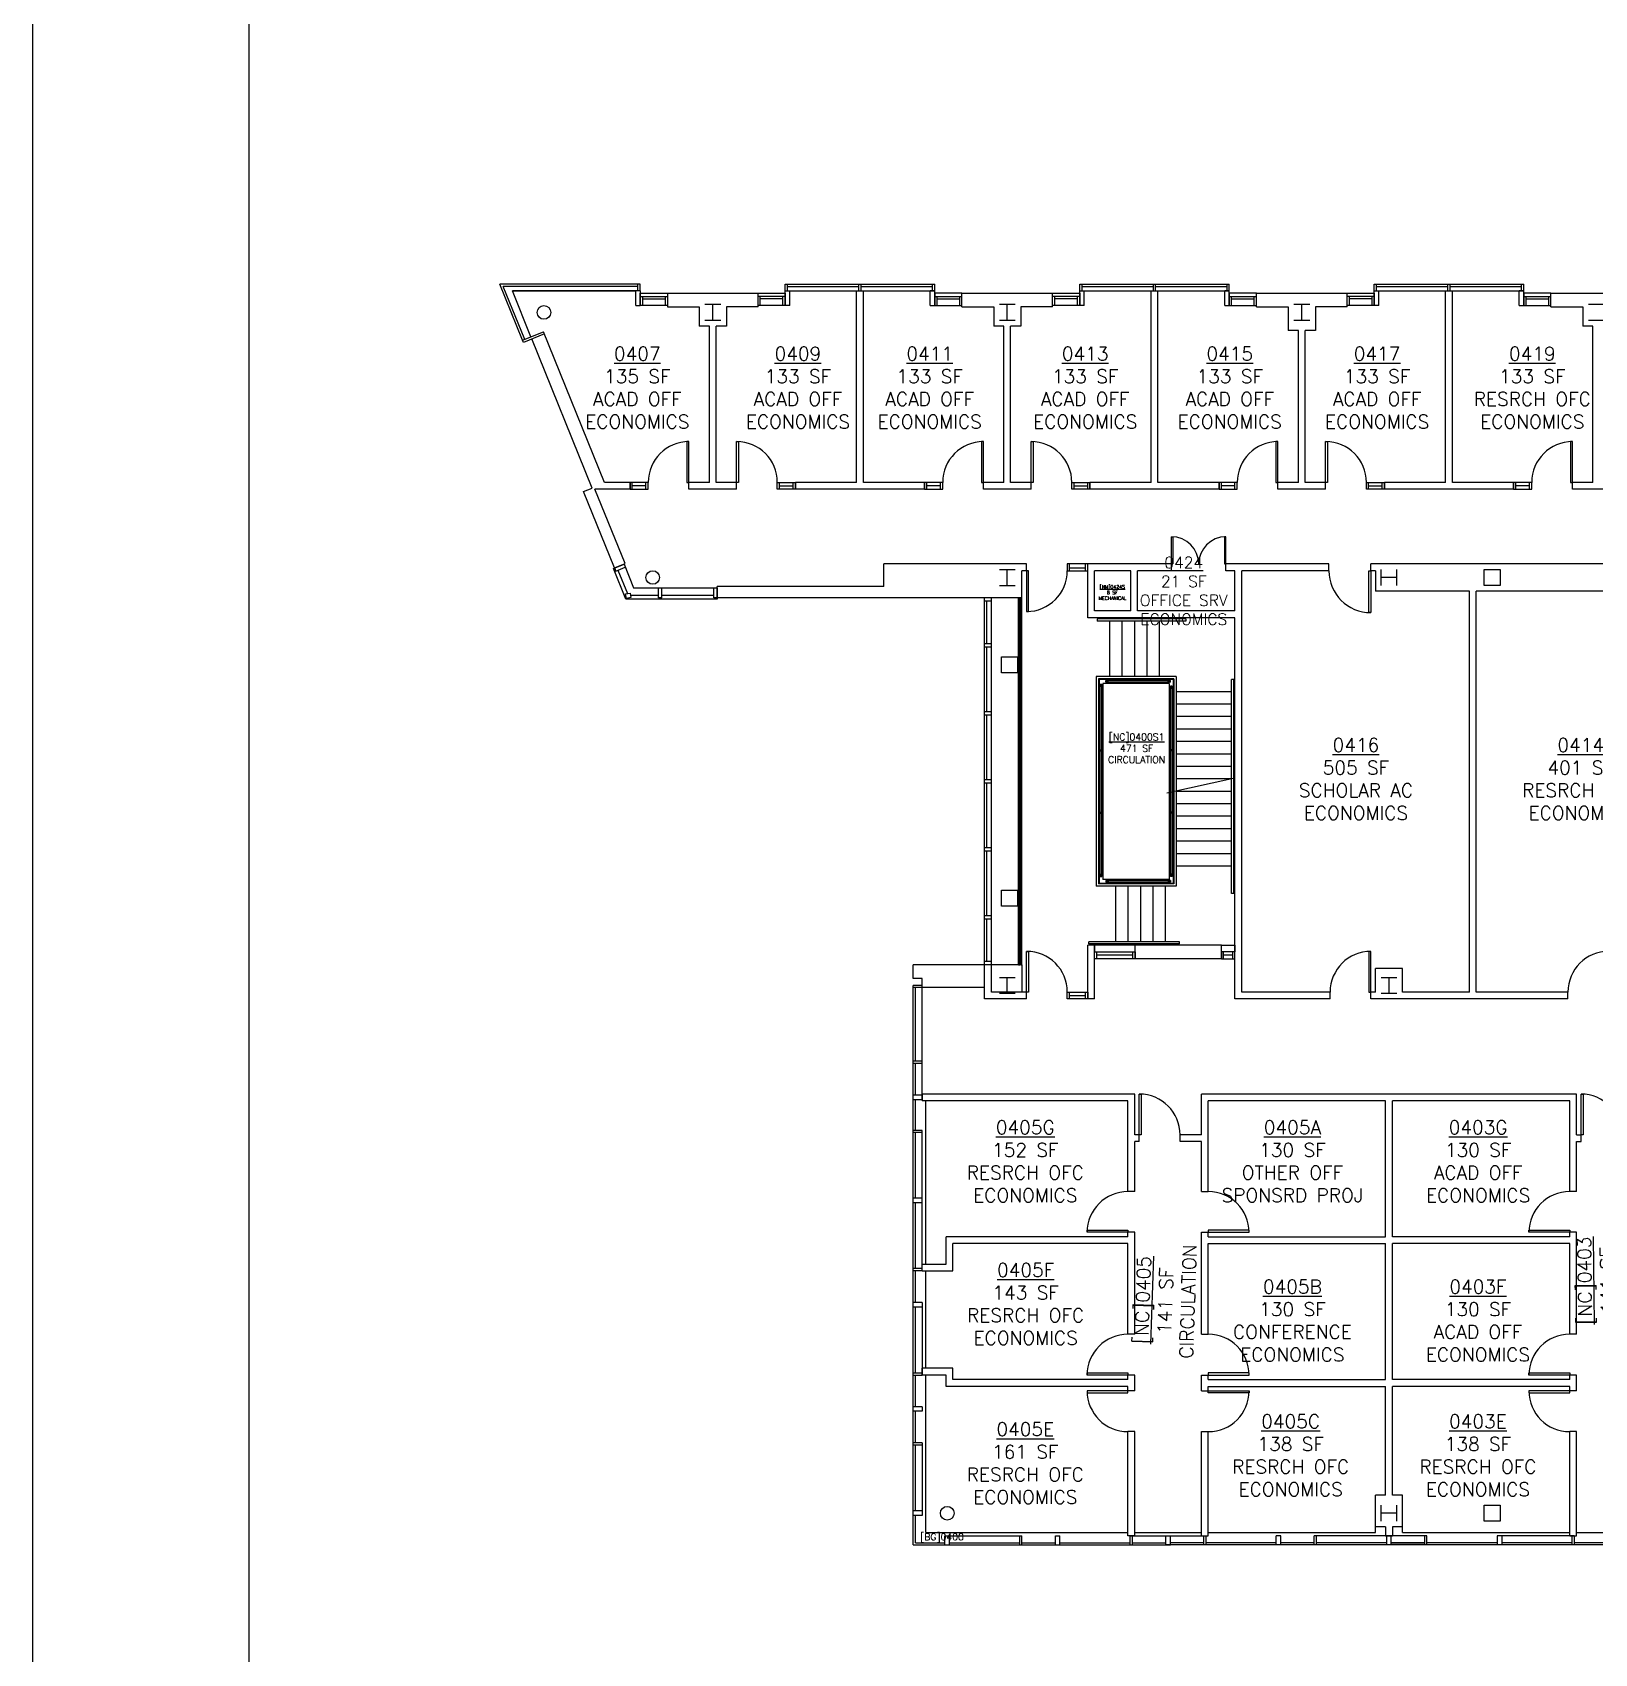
# Model space of a CAD drawing. Header units: inches. Extents: x 718 to 6834, y 507 to 5094.
# Drawn here: x 718 to 2097, y 2232 to 3663 of the extents above; entities that cross this region are included whole.
import ezdxf
from ezdxf.enums import TextEntityAlignment as Align

# ---------------------------------------------------------------- set-up
doc = ezdxf.new("R2010")
doc.units = ezdxf.units.IN
doc.header["$LTSCALE"] = 48
doc.header["$MEASUREMENT"] = 0
for name, color, linetype in [('a-anno-mtlb', 7, 'Continuous'), ('A-AREA-IDEN-UCSC', 7, 'Continuous'), ('a-cols', 1, 'Continuous'), ('a-door', 3, 'Continuous'), ('a-flor-hral', 4, 'Continuous'), ('a-flor-strs', 9, 'Continuous'), ('a-glaz', 5, 'Continuous'), ('a-wall', 7, 'Continuous')]:
    doc.layers.add(name, color=color, linetype=linetype)
doc.styles.get("Standard").update_dxf_attribs({"font": 'romans.shx'})

# ---------------------------------------------------------------- blocks, each defined once
blk = doc.blocks.new('A-ANNO-MTLB')
at = {"layer": 'a-anno-mtlb'}
for points in [[(5460.6, 4095.5), (0, 4095.5), (0, 0), (5460.6, 0)], [(170.6, 99.5), (5375.3, 99.5), (5375.3, 3995.9), (170.6, 3995.9)]]:
    blk.add_lwpolyline(points, close=True, dxfattribs=at)
for tag, height, p in [('SYSTEM', 56.9, (5218.6, 3186.2)), ('ADDRESS', 28.4, (5336.8, 3182.1)), ('SCALE', 28.4, (5250.6, 2258.1)), ('DATE', 28.4, (5337.2, 2251.5)), ('BLDG_ID', 28.4, (5342.9, 1750.3)), ('BLDG_NAME', 56.9, (5221.1, 1198.2)), ('FLOOR_ID', 28.4, (5342.9, 1187)), ('FLOOR_NAME', 28.4, (5338, 698.6))]:
    blk.add_attdef(tag, text='', height=height, rotation=90, dxfattribs=at).set_placement(p, align=Align.MIDDLE_CENTER)
blk.add_attdef('NUMBER', text='', height=51.8, dxfattribs=at).set_placement((5264.6, 215.3), align=Align.MIDDLE_CENTER)

msp = doc.modelspace()

# ---------------------------------------------------------------- linework, layer by layer
at = {"layer": 'a-cols'}
for p, q in [((1325.8, 3422.7), (1311.8, 3422.7)), ((1318.8, 3408.7), (1318.8, 3422.7)), ((1585.8, 3422.7), (1571.8, 3422.7)), ((1578.8, 3408.7), (1578.8, 3422.7)), ((1845.8, 3422.7), (1831.8, 3422.7)), ((1838.8, 3408.7), (1838.8, 3422.7)), ((2105.8, 3422.7), (2091.8, 3422.7)), ((1325.8, 3408.7), (1311.8, 3408.7)), ((1585.8, 3408.7), (1571.8, 3408.7)), ((1845.8, 3408.7), (1831.8, 3408.7)), ((2105.8, 3408.7), (2091.8, 3408.7)), ((1571.8, 3188.7), (1585.8, 3188.7)), ((1578.8, 3174.7), (1578.8, 3188.7)), ((1908.8, 3174.7), (1908.8, 3188.7)), ((1922.8, 3181.7), (1908.8, 3181.7)), ((1922.8, 3174.7), (1922.8, 3188.7)), ((1999.8, 3188.7), (2013.8, 3188.7)), ((1999.8, 3174.7), (1999.8, 3188.7)), ((2013.8, 3188.7), (2013.8, 3174.7)), ((1571.8, 3174.7), (1585.8, 3174.7)), ((2013.8, 3174.7), (1999.8, 3174.7)), ((1573.8, 3111.7), (1587.8, 3111.7)), ((1573.8, 3097.7), (1573.8, 3111.7)), ((1587.8, 3111.7), (1587.8, 3097.7)), ((1587.8, 3097.7), (1573.8, 3097.7)), ((1573.8, 2905.7), (1587.8, 2905.7)), ((1573.8, 2891.7), (1573.8, 2905.7)), ((1587.8, 2905.7), (1587.8, 2891.7)), ((1587.8, 2891.7), (1573.8, 2891.7)), ((1571.8, 2828.7), (1585.8, 2828.7)), ((1578.8, 2814.7), (1578.8, 2828.7)), ((1908.8, 2828.7), (1922.8, 2828.7)), ((1915.8, 2814.7), (1915.8, 2828.7)), ((1571.8, 2814.7), (1585.8, 2814.7)), ((1908.8, 2814.7), (1922.8, 2814.7)), ((1908.8, 2348.7), (1908.8, 2362.7)), ((1922.8, 2348.7), (1922.8, 2362.7)), ((1999.8, 2362.7), (2013.8, 2362.7)), ((1999.8, 2348.7), (1999.8, 2362.7)), ((2013.8, 2362.7), (2013.8, 2348.7)), ((1922.8, 2355.7), (1908.8, 2355.7)), ((2013.8, 2348.7), (1999.8, 2348.7))]:
    msp.add_line(p, q, dxfattribs=at)
for centre in [(1169.8, 3415.7), (1265.8, 3181.7), (1525.8, 2355.7)]:
    msp.add_circle(centre, 6, dxfattribs=at)
at = {"layer": 'a-door'}
for p, q in [((1297.8, 3301.7), (1296, 3301.7)), ((1296, 3301.7), (1296, 3265.7)), ((1297.8, 3265.7), (1297.8, 3301.7)), ((1339.8, 3265.7), (1339.8, 3301.7)), ((1339.8, 3301.7), (1341.6, 3301.7)), ((1341.6, 3301.7), (1341.6, 3265.7)), ((1557.8, 3301.7), (1556, 3301.7)), ((1556, 3301.7), (1556, 3265.7)), ((1557.8, 3265.7), (1557.8, 3301.7)), ((1599.8, 3265.7), (1599.8, 3301.7)), ((1599.8, 3301.7), (1601.6, 3301.7)), ((1601.6, 3301.7), (1601.6, 3265.7)), ((1817.8, 3301.7), (1816, 3301.7)), ((1816, 3301.7), (1816, 3265.7)), ((1817.8, 3265.7), (1817.8, 3301.7)), ((1859.8, 3265.7), (1859.8, 3301.7)), ((1859.8, 3301.7), (1861.6, 3301.7)), ((1861.6, 3301.7), (1861.6, 3265.7)), ((2077.8, 3301.7), (2076, 3301.7)), ((2076, 3301.7), (2076, 3265.7)), ((2077.8, 3265.7), (2077.8, 3301.7)), ((1296, 3265.7), (1297.8, 3265.7)), ((1341.6, 3265.7), (1339.8, 3265.7)), ((1556, 3265.7), (1557.8, 3265.7)), ((1601.6, 3265.7), (1599.8, 3265.7)), ((1816, 3265.7), (1817.8, 3265.7)), ((1861.6, 3265.7), (1859.8, 3265.7)), ((2076, 3265.7), (2077.8, 3265.7)), ((1723.8, 3193.7), (1723.8, 3217.7)), ((1723.8, 3217.7), (1725, 3217.7)), ((1725, 3217.7), (1725, 3193.7)), ((1771.8, 3217.7), (1770.6, 3217.7)), ((1770.6, 3217.7), (1770.6, 3193.7)), ((1771.8, 3193.7), (1771.8, 3217.7)), ((1725, 3193.7), (1723.8, 3193.7)), ((1770.6, 3193.7), (1771.8, 3193.7)), ((1595.8, 3187.7), (1595.8, 3151.7)), ((1597.6, 3187.7), (1595.8, 3187.7)), ((1597.6, 3151.7), (1597.6, 3187.7)), ((1897.9, 3150.7), (1897.9, 3187.7)), ((1897.9, 3187.7), (1899.8, 3187.7)), ((1899.8, 3187.7), (1899.8, 3150.7)), ((1595.8, 3151.7), (1597.6, 3151.7)), ((1899.8, 3150.7), (1897.9, 3150.7)), ((1595.8, 2815.7), (1595.8, 2851.7)), ((1595.8, 2851.7), (1597.6, 2851.7)), ((1597.6, 2851.7), (1597.6, 2815.7)), ((1899.8, 2851.7), (1898, 2851.7)), ((1898, 2851.7), (1898, 2815.7)), ((1899.8, 2815.7), (1899.8, 2851.7)), ((1597.6, 2815.7), (1595.8, 2815.7)), ((1898, 2815.7), (1899.8, 2815.7)), ((1695.3, 2689.7), (1695.3, 2725.7)), ((1695.3, 2725.7), (1697.1, 2725.7)), ((1697.1, 2725.7), (1697.1, 2689.7)), ((2085.3, 2689.7), (2085.3, 2725.7)), ((2085.3, 2725.7), (2087.1, 2725.7)), ((2087.1, 2725.7), (2087.1, 2689.7)), ((1697.1, 2689.7), (1695.3, 2689.7)), ((2087.1, 2689.7), (2085.3, 2689.7)), ((1649.3, 2603.7), (1649.3, 2605.5)), ((1649.3, 2605.5), (1685.3, 2605.5)), ((1685.3, 2605.5), (1685.3, 2603.7)), ((1792.3, 2605.5), (1756.3, 2605.5)), ((1756.3, 2605.5), (1756.3, 2603.7)), ((1792.3, 2603.7), (1792.3, 2605.5)), ((2039.3, 2603.7), (2039.3, 2605.5)), ((2039.3, 2605.5), (2075.3, 2605.5)), ((2075.3, 2605.5), (2075.3, 2603.7)), ((1685.3, 2603.7), (1649.3, 2603.7)), ((1756.3, 2603.7), (1792.3, 2603.7)), ((2075.3, 2603.7), (2039.3, 2603.7)), ((1649.3, 2477.7), (1649.3, 2479.5)), ((1649.3, 2479.5), (1685.3, 2479.5)), ((1685.3, 2477.7), (1649.3, 2477.7)), ((1685.3, 2479.5), (1685.3, 2477.7)), ((1792.3, 2479.5), (1756.3, 2479.5)), ((1756.3, 2479.5), (1756.3, 2477.7)), ((1756.3, 2477.7), (1792.3, 2477.7)), ((1792.3, 2477.7), (1792.3, 2479.5)), ((2039.3, 2477.7), (2039.3, 2479.5)), ((2039.3, 2479.5), (2075.3, 2479.5)), ((2075.3, 2477.7), (2039.3, 2477.7)), ((2075.3, 2479.5), (2075.3, 2477.7)), ((1685.3, 2463.7), (1649.3, 2463.7)), ((1649.3, 2463.7), (1649.3, 2461.9)), ((1649.3, 2461.9), (1685.3, 2461.9)), ((1685.3, 2461.9), (1685.3, 2463.7)), ((1756.3, 2463.7), (1792.3, 2463.7)), ((1756.3, 2461.9), (1756.3, 2463.7)), ((1792.3, 2461.9), (1756.3, 2461.9)), ((1792.3, 2463.7), (1792.3, 2461.9)), ((2075.3, 2463.7), (2039.3, 2463.7)), ((2039.3, 2463.7), (2039.3, 2461.9)), ((2039.3, 2461.9), (2075.3, 2461.9)), ((2075.3, 2461.9), (2075.3, 2463.7))]:
    msp.add_line(p, q, dxfattribs=at)
for centre, radius, start, end in [((1297.8, 3265.7), 36, 90, 180), ((1339.8, 3265.7), 36, 0, 90), ((1557.8, 3265.7), 36, 90, 180), ((1599.8, 3265.7), 36, 0, 90), ((1817.8, 3265.7), 36, 90, 180), ((1859.8, 3265.7), 36, 0, 90), ((2077.8, 3265.7), 36, 90, 180), ((1723.8, 3193.7), 24, 0, 90), ((1771.8, 3193.7), 24, 90, 180), ((1595.8, 3187.7), 36, 270, 0), ((1899.8, 3187.7), 37, 180, 270), ((1595.8, 2815.7), 36, 0, 90), ((1899.8, 2815.7), 36, 90, 180), ((2109.8, 2815.7), 36, 90, 180), ((1695.3, 2689.7), 36, 0, 90), ((2085.3, 2689.7), 36, 0, 90), ((1685.3, 2603.7), 36, 90, 180), ((1756.3, 2603.7), 36, 0, 90), ((2075.3, 2603.7), 36, 90, 180), ((1685.3, 2477.7), 36, 90, 180), ((1756.3, 2477.7), 36, 0, 90), ((2075.3, 2477.7), 36, 90, 180), ((1685.3, 2463.7), 36, 180, 270), ((1756.3, 2463.7), 36, 270, 0), ((2075.3, 2463.7), 36, 180, 270)]:
    msp.add_arc(centre, radius, start, end, dxfattribs=at)
at = {"layer": 'a-flor-hral'}
for p, q in [((1588.8, 3163.7), (1589.8, 3163.7)), ((1588.8, 2839.7), (1588.8, 3163.7)), ((1589.8, 2839.7), (1589.8, 3163.7)), ((1590.8, 3163.7), (1591.8, 3163.7)), ((1590.8, 2839.7), (1590.8, 3163.7)), ((1591.8, 2839.7), (1591.8, 3163.7)), ((1736.3, 3145.2), (1658.3, 3145.2)), ((1736.3, 3143.2), (1658.3, 3143.2)), ((1666.8, 3088.7), (1666.8, 3091.2)), ((1667.8, 3091.2), (1666.8, 3091.2)), ((1667.8, 3088.7), (1667.8, 3091.2)), ((1720.8, 3088.7), (1720.8, 3091.2)), ((1721.8, 3091.2), (1720.8, 3091.2)), ((1721.8, 3088.7), (1721.8, 3091.2)), ((1721.8, 3088.7), (1721.8, 3091.2)), ((1776.8, 2902.7), (1776.8, 3091.7)), ((1778.8, 3091.7), (1776.8, 3091.7)), ((1778.8, 2902.7), (1778.8, 3091.7)), ((1660.3, 3086.7), (1662.8, 3086.7)), ((1660.3, 3085.7), (1660.3, 3086.7)), ((1660.3, 3085.7), (1662.8, 3085.7)), ((1660.8, 3087.7), (1662.3, 3087.7)), ((1660.8, 3086.7), (1660.8, 3087.7)), ((1660.8, 3029.7), (1660.8, 3085.7)), ((1662.8, 3085.7), (1662.8, 3086.7)), ((1665.8, 3089.2), (1665.8, 3090.7)), ((1666.8, 3090.7), (1665.8, 3090.7)), ((1666.8, 3089.2), (1665.8, 3089.2)), ((1667.8, 3088.7), (1666.8, 3088.7)), ((1720.8, 3090.7), (1667.8, 3090.7)), ((1720.8, 3089.2), (1667.8, 3089.2)), ((1721.8, 3088.7), (1720.8, 3088.7)), ((1722.8, 3090.7), (1721.8, 3090.7)), ((1722.8, 3089.2), (1721.8, 3089.2)), ((1724.8, 3084.7), (1722.3, 3084.7)), ((1722.3, 3083.7), (1722.3, 3084.7)), ((1724.8, 3083.7), (1722.3, 3083.7)), ((1722.8, 3089.2), (1722.8, 3090.7)), ((1724.3, 3085.7), (1722.8, 3085.7)), ((1724.3, 3084.7), (1724.3, 3085.7)), ((1724.3, 3029.7), (1724.3, 3083.7)), ((1724.8, 3083.7), (1724.8, 3084.7)), ((1660.3, 3029.7), (1662.8, 3029.7)), ((1660.3, 3028.7), (1662.8, 3028.7)), ((1660.8, 2974.7), (1660.8, 3028.7)), ((1724.8, 3029.7), (1722.3, 3029.7)), ((1724.8, 3028.7), (1722.3, 3028.7)), ((1724.3, 2974.7), (1724.3, 3028.7)), ((1660.3, 2974.7), (1662.8, 2974.7)), ((1660.3, 2974.7), (1660.3, 2973.7)), ((1660.3, 2973.7), (1662.8, 2973.7)), ((1660.8, 2919.7), (1660.8, 2973.7)), ((1662.8, 2974.7), (1662.8, 2973.7)), ((1724.8, 2974.7), (1722.3, 2974.7)), ((1722.3, 2974.7), (1722.3, 2973.7)), ((1724.8, 2973.7), (1722.3, 2973.7)), ((1724.3, 2919.7), (1724.3, 2973.7)), ((1724.8, 2974.7), (1724.8, 2973.7)), ((1660.3, 2919.7), (1662.8, 2919.7)), ((1724.8, 2919.7), (1722.3, 2919.7)), ((1727.8, 2909.2), (1657.3, 2909.2)), ((1725.8, 2911.2), (1659.3, 2911.2)), ((1660.3, 2918.7), (1662.8, 2918.7)), ((1660.8, 2917.7), (1660.8, 2918.7)), ((1660.8, 2917.7), (1662.3, 2917.7)), ((1665.8, 2914.2), (1665.8, 2912.7)), ((1666.8, 2914.2), (1665.8, 2914.2)), ((1666.8, 2912.7), (1665.8, 2912.7)), ((1666.8, 2914.7), (1666.8, 2912.2)), ((1667.8, 2914.7), (1666.8, 2914.7)), ((1667.8, 2912.2), (1666.8, 2912.2)), ((1667.8, 2914.7), (1667.8, 2912.2)), ((1720.8, 2914.2), (1667.8, 2914.2)), ((1720.8, 2912.7), (1667.8, 2912.7)), ((1720.8, 2914.7), (1720.8, 2912.2)), ((1721.8, 2914.7), (1720.8, 2914.7)), ((1721.8, 2912.2), (1720.8, 2912.2)), ((1721.8, 2914.7), (1721.8, 2912.2)), ((1721.8, 2914.7), (1721.8, 2912.2)), ((1722.8, 2914.2), (1721.8, 2914.2)), ((1722.8, 2912.7), (1721.8, 2912.7)), ((1724.8, 2918.7), (1722.3, 2918.7)), ((1724.3, 2917.7), (1722.8, 2917.7)), ((1722.8, 2914.2), (1722.8, 2912.7)), ((1724.3, 2917.7), (1724.3, 2918.7)), ((1778.8, 2902.7), (1776.8, 2902.7)), ((1730.8, 2860.2), (1650.8, 2860.2)), ((1650.8, 2858.2), (1650.8, 2860.2)), ((1730.8, 2858.2), (1650.8, 2858.2)), ((1730.8, 2858.2), (1730.8, 2860.2)), ((1588.8, 2839.7), (1589.8, 2839.7)), ((1590.8, 2839.7), (1591.8, 2839.7))]:
    msp.add_line(p, q, dxfattribs=at)
at = {"layer": 'a-flor-hral', "ltscale": 0.4}
for p, q in [((1658.3, 3145.2), (1658.3, 3143.2)), ((1736.3, 3145.2), (1736.3, 3143.2)), ((1727.8, 3094.2), (1657.3, 3094.2)), ((1657.3, 3094.2), (1657.3, 2909.2)), ((1725.8, 3092.2), (1659.3, 3092.2)), ((1659.3, 3092.2), (1659.3, 2911.2)), ((1725.8, 3092.2), (1725.8, 2911.2)), ((1727.8, 3094.2), (1727.8, 2909.2)), ((1662.3, 3086.7), (1662.3, 3087.7)), ((1662.3, 3029.7), (1662.3, 3085.7)), ((1722.8, 3084.7), (1722.8, 3085.7)), ((1722.8, 3029.7), (1722.8, 3083.7)), ((1660.3, 3028.7), (1660.3, 3029.7)), ((1662.3, 2974.7), (1662.3, 3028.7)), ((1662.8, 3028.7), (1662.8, 3029.7)), ((1722.3, 3028.7), (1722.3, 3029.7)), ((1722.8, 2974.7), (1722.8, 3028.7)), ((1724.8, 3028.7), (1724.8, 3029.7)), ((1662.3, 2919.7), (1662.3, 2973.7)), ((1722.8, 2919.7), (1722.8, 2973.7)), ((1660.3, 2919.7), (1660.3, 2918.7)), ((1662.8, 2918.7), (1662.8, 2919.7)), ((1722.3, 2918.7), (1722.3, 2919.7)), ((1724.8, 2919.7), (1724.8, 2918.7)), ((1662.3, 2917.7), (1662.3, 2918.7)), ((1722.8, 2917.7), (1722.8, 2918.7))]:
    msp.add_line(p, q, dxfattribs=at)
at = {"layer": 'a-flor-strs', "ltscale": 0.4}
for p, q in [((1669.3, 3094.2), (1669.3, 3143.2)), ((1680.3, 3094.2), (1680.3, 3143.2)), ((1691.3, 3094.2), (1691.3, 3143.2)), ((1702.3, 3094.2), (1702.3, 3143.2)), ((1713.3, 3094.2), (1713.3, 3143.2)), ((1727.8, 3081.2), (1776.8, 3081.2)), ((1727.8, 3070.2), (1776.8, 3070.2)), ((1727.8, 3059.2), (1776.8, 3059.2)), ((1727.8, 3048.2), (1776.8, 3048.2)), ((1727.8, 3037.2), (1776.8, 3037.2)), ((1727.8, 3026.2), (1776.8, 3026.2)), ((1727.8, 3015.2), (1776.8, 3015.2)), ((1727.8, 3004.2), (1776.8, 3004.2)), ((1674.3, 2909.2), (1674.3, 2860.2)), ((1685.3, 2909.2), (1685.3, 2860.2)), ((1696.3, 2909.2), (1696.3, 2860.2)), ((1707.3, 2909.2), (1707.3, 2860.2)), ((1718.3, 2909.2), (1718.3, 2860.2))]:
    msp.add_line(p, q, dxfattribs=at)
at = {"layer": 'a-flor-strs'}
for p, q in [((1719.8, 2991.7), (1779.8, 3004.8)), ((1727.8, 2993.2), (1776.8, 2993.2)), ((1727.8, 2982.2), (1776.8, 2982.2)), ((1727.8, 2971.2), (1776.8, 2971.2)), ((1727.8, 2960.2), (1776.8, 2960.2)), ((1727.8, 2949.2), (1776.8, 2949.2)), ((1727.8, 2938.2), (1776.8, 2938.2)), ((1727.8, 2927.2), (1776.8, 2927.2))]:
    msp.add_line(p, q, dxfattribs=at)
at = {"layer": 'a-glaz'}
for p, q in [((1254.8, 3440.7), (1130.9, 3440.7)), ((1150.9, 3391.2), (1130.9, 3440.7)), ((1252.8, 3438.7), (1133.9, 3438.7)), ((1152.8, 3391.9), (1133.9, 3438.7)), ((1158.3, 3394.2), (1142, 3434.7)), ((1254.8, 3434.7), (1142, 3434.7)), ((1252.8, 3434.7), (1252.8, 3440.7)), ((1254.8, 3434.7), (1254.8, 3440.7)), ((1382.8, 3440.7), (1514.8, 3440.7)), ((1382.8, 3434.7), (1382.8, 3440.7)), ((1382.8, 3434.7), (1514.8, 3434.7)), ((1384.8, 3434.7), (1384.8, 3440.7)), ((1384.8, 3438.7), (1447.8, 3438.7)), ((1447.8, 3434.7), (1447.8, 3440.7)), ((1449.8, 3434.7), (1449.8, 3440.7)), ((1449.8, 3438.7), (1512.8, 3438.7)), ((1512.8, 3434.7), (1512.8, 3440.7)), ((1514.8, 3434.7), (1514.8, 3440.7)), ((1642.8, 3440.7), (1774.8, 3440.7)), ((1642.8, 3434.7), (1642.8, 3440.7)), ((1642.8, 3434.7), (1774.8, 3434.7)), ((1644.8, 3434.7), (1644.8, 3440.7)), ((1644.8, 3438.7), (1707.8, 3438.7)), ((1707.8, 3434.7), (1707.8, 3440.7)), ((1709.8, 3434.7), (1709.8, 3440.7)), ((1709.8, 3438.7), (1772.8, 3438.7)), ((1772.8, 3434.7), (1772.8, 3440.7)), ((1774.8, 3434.7), (1774.8, 3440.7)), ((1902.8, 3440.7), (2034.8, 3440.7)), ((1902.8, 3434.7), (1902.8, 3440.7)), ((1902.8, 3434.7), (2034.8, 3434.7)), ((1904.8, 3434.7), (1904.8, 3440.7)), ((1904.8, 3438.7), (1967.8, 3438.7)), ((1967.8, 3434.7), (1967.8, 3440.7)), ((1969.8, 3434.7), (1969.8, 3440.7)), ((1969.8, 3438.7), (2032.8, 3438.7)), ((2032.8, 3434.7), (2032.8, 3440.7)), ((2034.8, 3434.7), (2034.8, 3440.7)), ((1254.8, 3432.7), (1278.8, 3432.7)), ((1254.8, 3421.7), (1254.8, 3432.7)), ((1254.8, 3429.7), (1278.8, 3429.7)), ((1278.8, 3421.7), (1254.8, 3421.7)), ((1256.8, 3429.7), (1256.8, 3421.7)), ((1256.8, 3427.7), (1276.8, 3427.7)), ((1276.8, 3429.7), (1276.8, 3421.7)), ((1278.8, 3432.7), (1278.8, 3421.7)), ((1358.8, 3432.7), (1382.8, 3432.7)), ((1358.8, 3421.7), (1358.8, 3432.7)), ((1382.8, 3429.7), (1358.8, 3429.7)), ((1382.8, 3421.7), (1358.8, 3421.7)), ((1360.8, 3421.7), (1360.8, 3429.7)), ((1380.8, 3427.7), (1360.8, 3427.7)), ((1380.8, 3421.7), (1380.8, 3429.7)), ((1382.8, 3432.7), (1382.8, 3421.7)), ((1538.8, 3432.7), (1514.8, 3432.7)), ((1514.8, 3432.7), (1514.8, 3421.7)), ((1514.8, 3429.7), (1538.8, 3429.7)), ((1514.8, 3421.7), (1538.8, 3421.7)), ((1516.8, 3421.7), (1516.8, 3429.7)), ((1516.8, 3427.7), (1536.8, 3427.7)), ((1536.8, 3421.7), (1536.8, 3429.7)), ((1538.8, 3421.7), (1538.8, 3432.7)), ((1618.8, 3432.7), (1642.8, 3432.7)), ((1618.8, 3421.7), (1618.8, 3432.7)), ((1642.8, 3429.7), (1618.8, 3429.7)), ((1642.8, 3421.7), (1618.8, 3421.7)), ((1620.8, 3421.7), (1620.8, 3429.7)), ((1640.8, 3427.7), (1620.8, 3427.7)), ((1640.8, 3421.7), (1640.8, 3429.7)), ((1642.8, 3432.7), (1642.8, 3421.7)), ((1798.8, 3432.7), (1774.8, 3432.7)), ((1774.8, 3432.7), (1774.8, 3421.7)), ((1774.8, 3429.7), (1798.8, 3429.7)), ((1774.8, 3421.7), (1798.8, 3421.7)), ((1776.8, 3421.7), (1776.8, 3429.7)), ((1776.8, 3427.7), (1796.8, 3427.7)), ((1796.8, 3421.7), (1796.8, 3429.7)), ((1798.8, 3421.7), (1798.8, 3432.7)), ((1878.8, 3432.7), (1902.8, 3432.7)), ((1878.8, 3421.7), (1878.8, 3432.7)), ((1902.8, 3429.7), (1878.8, 3429.7)), ((1902.8, 3421.7), (1878.8, 3421.7)), ((1880.8, 3421.7), (1880.8, 3429.7)), ((1900.8, 3427.7), (1880.8, 3427.7)), ((1900.8, 3421.7), (1900.8, 3429.7)), ((1902.8, 3432.7), (1902.8, 3421.7)), ((2058.8, 3432.7), (2034.8, 3432.7)), ((2034.8, 3432.7), (2034.8, 3421.7)), ((2034.8, 3429.7), (2058.8, 3429.7)), ((2034.8, 3421.7), (2058.8, 3421.7)), ((2036.8, 3421.7), (2036.8, 3429.7)), ((2036.8, 3427.7), (2056.8, 3427.7)), ((2056.8, 3421.7), (2056.8, 3429.7)), ((2058.8, 3421.7), (2058.8, 3432.7)), ((1150.9, 3391.2), (1158.3, 3394.2)), ((1261.8, 3265.7), (1245.8, 3265.7)), ((1245.8, 3265.7), (1245.8, 3259.7)), ((1247.8, 3259.7), (1247.8, 3265.7)), ((1259.8, 3259.7), (1259.8, 3265.7)), ((1261.8, 3259.7), (1261.8, 3265.7)), ((1375.8, 3265.7), (1391.8, 3265.7)), ((1375.8, 3259.7), (1375.8, 3265.7)), ((1377.8, 3259.7), (1377.8, 3265.7)), ((1389.8, 3259.7), (1389.8, 3265.7)), ((1391.8, 3265.7), (1391.8, 3259.7)), ((1521.8, 3265.7), (1505.8, 3265.7)), ((1505.8, 3265.7), (1505.8, 3259.7)), ((1507.8, 3259.7), (1507.8, 3265.7)), ((1519.8, 3259.7), (1519.8, 3265.7)), ((1521.8, 3259.7), (1521.8, 3265.7)), ((1635.8, 3265.7), (1651.8, 3265.7)), ((1635.8, 3259.7), (1635.8, 3265.7)), ((1637.8, 3259.7), (1637.8, 3265.7)), ((1649.8, 3259.7), (1649.8, 3265.7)), ((1651.8, 3265.7), (1651.8, 3259.7)), ((1781.8, 3265.7), (1765.8, 3265.7)), ((1765.8, 3265.7), (1765.8, 3259.7)), ((1767.8, 3259.7), (1767.8, 3265.7)), ((1779.8, 3259.7), (1779.8, 3265.7)), ((1781.8, 3259.7), (1781.8, 3265.7)), ((1895.8, 3265.7), (1911.8, 3265.7)), ((1895.8, 3259.7), (1895.8, 3265.7)), ((1897.8, 3259.7), (1897.8, 3265.7)), ((1909.8, 3259.7), (1909.8, 3265.7)), ((1911.8, 3265.7), (1911.8, 3259.7)), ((2041.8, 3265.7), (2025.8, 3265.7)), ((2025.8, 3265.7), (2025.8, 3259.7)), ((2027.8, 3259.7), (2027.8, 3265.7)), ((2039.8, 3259.7), (2039.8, 3265.7)), ((2041.8, 3259.7), (2041.8, 3265.7)), ((1245.8, 3259.7), (1261.8, 3259.7)), ((1259.8, 3262.7), (1247.8, 3262.7)), ((1391.8, 3259.7), (1375.8, 3259.7)), ((1377.8, 3262.7), (1389.8, 3262.7)), ((1505.8, 3259.7), (1521.8, 3259.7)), ((1519.8, 3262.7), (1507.8, 3262.7)), ((1651.8, 3259.7), (1635.8, 3259.7)), ((1637.8, 3262.7), (1649.8, 3262.7)), ((1765.8, 3259.7), (1781.8, 3259.7)), ((1779.8, 3262.7), (1767.8, 3262.7)), ((1911.8, 3259.7), (1895.8, 3259.7)), ((1897.8, 3262.7), (1909.8, 3262.7)), ((2025.8, 3259.7), (2041.8, 3259.7)), ((2039.8, 3262.7), (2027.8, 3262.7)), ((1231.2, 3189.8), (1240.5, 3193.6)), ((1240.5, 3193.6), (1248.9, 3172.7)), ((1649.8, 3193.7), (1631.8, 3193.7)), ((1631.8, 3193.7), (1631.8, 3187.7)), ((1633.8, 3187.7), (1633.8, 3193.7)), ((1647.8, 3187.7), (1647.8, 3193.7)), ((1649.8, 3187.7), (1649.8, 3193.7)), ((1242.2, 3162.7), (1231.2, 3189.8)), ((1232.1, 3190.2), (1233.2, 3187.4)), ((1233.2, 3187.4), (1241.6, 3190.8)), ((1235.1, 3188.2), (1243.4, 3167.6)), ((1631.8, 3187.7), (1649.8, 3187.7)), ((1633.8, 3190.2), (1647.8, 3190.2)), ((1241.8, 3167.3), (1245.8, 3168)), ((1242.6, 3163.3), (1241.8, 3167.3)), ((1246.5, 3164.1), (1242.6, 3163.3)), ((1245.8, 3168), (1246.5, 3164.1)), ((1270.8, 3165.7), (1246.2, 3165.7)), ((1248.9, 3172.7), (1322.8, 3172.7)), ((1270.8, 3163.7), (1270.8, 3172.7)), ((1273.8, 3163.7), (1270.8, 3163.7)), ((1273.8, 3163.7), (1273.8, 3172.7)), ((1319.8, 3165.7), (1273.8, 3165.7)), ((1319.8, 3163.7), (1319.8, 3172.7)), ((1322.8, 3163.7), (1319.8, 3163.7)), ((1322.8, 3172.7), (1322.8, 3162.7)), ((1558.8, 2839.7), (1558.8, 3163.7)), ((1564.8, 3163.7), (1558.8, 3163.7)), ((1564.8, 2839.7), (1564.8, 3163.7)), ((1322.8, 3162.7), (1242.2, 3162.7)), ((1564.8, 3160.7), (1558.8, 3160.7)), ((1560.8, 3123.2), (1560.8, 3160.7)), ((1564.8, 3123.2), (1558.8, 3123.2)), ((1564.8, 3120.2), (1558.8, 3120.2)), ((1560.8, 3063.2), (1560.8, 3120.2)), ((1564.8, 3063.2), (1558.8, 3063.2)), ((1564.8, 3060.2), (1558.8, 3060.2)), ((1560.8, 3003.2), (1560.8, 3060.2)), ((1564.8, 3003.2), (1558.8, 3003.2)), ((1564.8, 3000.2), (1558.8, 3000.2)), ((1560.8, 2943.2), (1560.8, 3000.2)), ((1564.8, 2943.2), (1558.8, 2943.2)), ((1564.8, 2940.2), (1558.8, 2940.2)), ((1560.8, 2883.2), (1560.8, 2940.2)), ((1564.8, 2883.2), (1558.8, 2883.2)), ((1564.8, 2880.2), (1558.8, 2880.2)), ((1560.8, 2842.7), (1560.8, 2880.2)), ((1691.8, 2857.2), (1655.8, 2857.2)), ((1655.8, 2857.2), (1655.8, 2851.2)), ((1655.8, 2851.2), (1691.8, 2851.2)), ((1655.8, 2851.2), (1691.8, 2851.2)), ((1655.8, 2845.2), (1655.8, 2851.2)), ((1657.8, 2845.2), (1657.8, 2851.2)), ((1689.8, 2848.2), (1657.8, 2848.2)), ((1689.8, 2845.2), (1689.8, 2851.2)), ((1691.8, 2851.2), (1691.8, 2857.2)), ((1691.8, 2851.2), (1691.8, 2845.2)), ((1767.8, 2857.2), (1779.8, 2857.2)), ((1767.8, 2851.2), (1767.8, 2857.2)), ((1779.8, 2851.2), (1767.8, 2851.2)), ((1779.8, 2851.2), (1767.8, 2851.2)), ((1767.8, 2851.2), (1767.8, 2845.2)), ((1769.8, 2845.2), (1769.8, 2851.2)), ((1777.8, 2848.2), (1769.8, 2848.2)), ((1777.8, 2845.2), (1777.8, 2851.2)), ((1779.8, 2857.2), (1779.8, 2851.2)), ((1779.8, 2845.2), (1779.8, 2851.2)), ((1564.8, 2842.7), (1558.8, 2842.7)), ((1564.8, 2839.7), (1558.8, 2839.7)), ((1691.8, 2845.2), (1655.8, 2845.2)), ((1767.8, 2845.2), (1779.8, 2845.2)), ((1495.8, 2327.7), (1495.8, 2821.7)), ((1503.8, 2821.7), (1495.8, 2821.7)), ((1503.8, 2819.7), (1495.8, 2819.7)), ((1497.8, 2754.7), (1497.8, 2819.7)), ((1503.8, 2720.7), (1503.8, 2821.7)), ((1631.8, 2815.7), (1649.8, 2815.7)), ((1631.8, 2809.7), (1631.8, 2815.7)), ((1649.8, 2809.7), (1631.8, 2809.7)), ((1633.8, 2809.7), (1633.8, 2815.7)), ((1633.8, 2812.7), (1647.8, 2812.7)), ((1647.8, 2809.7), (1647.8, 2815.7)), ((1649.8, 2815.7), (1649.8, 2809.7)), ((1503.8, 2754.7), (1495.8, 2754.7)), ((1503.8, 2752.7), (1495.8, 2752.7)), ((1497.8, 2724.7), (1497.8, 2752.7)), ((1503.8, 2724.7), (1495.8, 2724.7)), ((1503.8, 2720.7), (1495.8, 2720.7)), ((1497.8, 2693.7), (1497.8, 2720.7)), ((1503.8, 2693.7), (1495.8, 2693.7)), ((1503.8, 2691.7), (1495.8, 2691.7)), ((1497.8, 2633.7), (1497.8, 2691.7)), ((1503.8, 2691.7), (1503.8, 2693.7)), ((1503.8, 2569.7), (1503.8, 2693.7)), ((1503.8, 2633.7), (1495.8, 2633.7)), ((1503.8, 2629.7), (1495.8, 2629.7)), ((1497.8, 2571.7), (1497.8, 2629.7)), ((1503.8, 2571.7), (1495.8, 2571.7)), ((1503.8, 2569.7), (1495.8, 2569.7)), ((1497.8, 2541.7), (1497.8, 2569.7)), ((1503.8, 2541.7), (1495.8, 2541.7)), ((1503.8, 2537.7), (1495.8, 2537.7)), ((1497.8, 2479.7), (1497.8, 2537.7)), ((1503.8, 2541.7), (1503.8, 2477.7)), ((1495.8, 2479.7), (1503.8, 2479.7)), ((1495.8, 2477.7), (1503.8, 2477.7)), ((1497.8, 2449.7), (1497.8, 2477.7)), ((1503.8, 2449.7), (1495.8, 2449.7)), ((1503.8, 2449.7), (1503.8, 2445.7)), ((1503.8, 2445.7), (1495.8, 2445.7)), ((1497.8, 2417.7), (1497.8, 2445.7)), ((1503.8, 2417.7), (1495.8, 2417.7)), ((1503.8, 2415.7), (1495.8, 2415.7)), ((1497.8, 2357.7), (1497.8, 2415.7)), ((1503.8, 2417.7), (1503.8, 2353.7)), ((1503.8, 2357.7), (1495.8, 2357.7)), ((1503.8, 2353.7), (1495.8, 2353.7)), ((1497.8, 2329.7), (1497.8, 2353.7)), ((1523.8, 2335.7), (1591.8, 2335.7)), ((1523.8, 2327.7), (1523.8, 2335.7)), ((1527.8, 2327.7), (1527.8, 2335.7)), ((1589.8, 2327.7), (1589.8, 2335.7)), ((1591.8, 2327.7), (1591.8, 2335.7)), ((1621.3, 2327.7), (1621.3, 2335.7)), ((1621.3, 2335.7), (1625.3, 2335.7)), ((1625.3, 2327.7), (1625.3, 2335.7)), ((1687.3, 2327.7), (1687.3, 2335.7)), ((1687.3, 2335.7), (1754.3, 2335.7)), ((1689.3, 2327.7), (1689.3, 2335.7)), ((1718.8, 2327.7), (1718.8, 2335.7)), ((1722.8, 2327.7), (1722.8, 2335.7)), ((1752.3, 2327.7), (1752.3, 2335.7)), ((1754.3, 2327.7), (1754.3, 2335.7)), ((1816.3, 2327.7), (1816.3, 2335.7)), ((1820.3, 2335.7), (1816.3, 2335.7)), ((1820.3, 2327.7), (1820.3, 2335.7)), ((1949.3, 2335.7), (1849.8, 2335.7)), ((1849.8, 2327.7), (1849.8, 2335.7)), ((1851.8, 2327.7), (1851.8, 2335.7)), ((1913.8, 2327.7), (1913.8, 2335.7)), ((1917.8, 2327.7), (1917.8, 2335.7)), ((1947.3, 2327.7), (1947.3, 2335.7)), ((1949.3, 2327.7), (1949.3, 2335.7)), ((2011.3, 2335.7), (2011.3, 2327.7)), ((2079.3, 2335.7), (2011.3, 2335.7)), ((2015.3, 2335.7), (2015.3, 2327.7)), ((2077.3, 2335.7), (2077.3, 2327.7)), ((2079.3, 2335.7), (2079.3, 2327.7)), ((1495.8, 2327.7), (1722.8, 2327.7)), ((1497.8, 2329.7), (1523.8, 2329.7)), ((1527.8, 2329.7), (1589.8, 2329.7)), ((1591.8, 2329.7), (1621.3, 2329.7)), ((1625.3, 2329.7), (1687.3, 2329.7)), ((1689.3, 2329.7), (1718.8, 2329.7)), ((3085.8, 2327.7), (1718.8, 2327.7)), ((1752.3, 2329.7), (1722.8, 2329.7)), ((1816.3, 2329.7), (1754.3, 2329.7)), ((1849.8, 2329.7), (1820.3, 2329.7)), ((1913.8, 2329.7), (1851.8, 2329.7)), ((1917.8, 2329.7), (1947.3, 2329.7)), ((1947.3, 2329.7), (1917.8, 2329.7)), ((1947.3, 2329.7), (1917.8, 2329.7)), ((2011.3, 2329.7), (1949.3, 2329.7)), ((2077.3, 2329.7), (2015.3, 2329.7)), ((2108.8, 2329.7), (2079.3, 2329.7))]:
    msp.add_line(p, q, dxfattribs=at)
at = {"layer": 'a-wall'}
for p, q in [((1142, 3434.7), (1250.8, 3434.7)), ((1158.3, 3394.2), (1142, 3434.7)), ((1250.8, 3421.7), (1250.8, 3434.7)), ((1254.8, 3434.7), (1250.8, 3434.7)), ((1254.8, 3434.7), (1254.8, 3421.7)), ((1382.8, 3421.7), (1382.8, 3434.7)), ((1382.8, 3434.7), (1386.8, 3434.7)), ((1386.8, 3421.7), (1386.8, 3434.7)), ((1445.8, 3434.7), (1451.8, 3434.7)), ((1445.8, 3265.7), (1445.8, 3434.7)), ((1451.8, 3265.7), (1451.8, 3434.7)), ((1510.8, 3421.7), (1510.8, 3434.7)), ((1514.8, 3434.7), (1510.8, 3434.7)), ((1514.8, 3421.7), (1514.8, 3434.7)), ((1642.8, 3421.7), (1642.8, 3434.7)), ((1642.8, 3434.7), (1646.8, 3434.7)), ((1646.8, 3421.7), (1646.8, 3434.7)), ((1705.8, 3434.7), (1711.8, 3434.7)), ((1705.8, 3265.7), (1705.8, 3434.7)), ((1711.8, 3265.7), (1711.8, 3434.7)), ((1770.8, 3421.7), (1770.8, 3434.7)), ((1774.8, 3434.7), (1770.8, 3434.7)), ((1774.8, 3421.7), (1774.8, 3434.7)), ((1902.8, 3421.7), (1902.8, 3434.7)), ((1902.8, 3434.7), (1906.8, 3434.7)), ((1906.8, 3421.7), (1906.8, 3434.7)), ((1965.8, 3434.7), (1971.8, 3434.7)), ((1965.8, 3265.7), (1965.8, 3434.7)), ((1971.8, 3265.7), (1971.8, 3434.7)), ((2030.8, 3421.7), (2030.8, 3434.7)), ((2034.8, 3434.7), (2030.8, 3434.7)), ((2034.8, 3421.7), (2034.8, 3434.7)), ((1250.8, 3421.7), (1254.8, 3421.7)), ((1278.8, 3432.7), (1278.8, 3420.7)), ((1278.8, 3432.7), (1358.8, 3432.7)), ((1278.8, 3420.7), (1306.8, 3420.7)), ((1306.8, 3420.7), (1306.8, 3403.7)), ((1330.8, 3420.7), (1330.8, 3403.7)), ((1358.8, 3420.7), (1330.8, 3420.7)), ((1358.8, 3420.7), (1358.8, 3432.7)), ((1386.8, 3421.7), (1382.8, 3421.7)), ((1510.8, 3421.7), (1514.8, 3421.7)), ((1538.8, 3432.7), (1618.8, 3432.7)), ((1538.8, 3420.7), (1538.8, 3432.7)), ((1538.8, 3420.7), (1566.8, 3420.7)), ((1566.8, 3420.7), (1566.8, 3403.7)), ((1590.8, 3420.7), (1590.8, 3403.7)), ((1618.8, 3420.7), (1590.8, 3420.7)), ((1618.8, 3420.7), (1618.8, 3432.7)), ((1646.8, 3421.7), (1642.8, 3421.7)), ((1770.8, 3421.7), (1774.8, 3421.7)), ((1798.8, 3432.7), (1878.8, 3432.7)), ((1798.8, 3420.7), (1798.8, 3432.7)), ((1798.8, 3420.7), (1826.8, 3420.7)), ((1826.8, 3420.7), (1826.8, 3399.7)), ((1850.8, 3420.7), (1850.8, 3399.7)), ((1878.8, 3420.7), (1850.8, 3420.7)), ((1878.8, 3420.7), (1878.8, 3432.7)), ((1906.8, 3421.7), (1902.8, 3421.7)), ((2030.8, 3421.7), (2034.8, 3421.7)), ((2058.8, 3432.7), (2138.8, 3432.7)), ((2058.8, 3420.7), (2058.8, 3432.7)), ((2058.8, 3420.7), (2086.8, 3420.7)), ((2086.8, 3420.7), (2086.8, 3403.7)), ((1150.9, 3391.2), (1169.5, 3398.7)), ((1170.2, 3396.8), (1151.7, 3389.3)), ((1212.3, 3260.7), (1159.1, 3392.3)), ((1223.2, 3265.7), (1169.5, 3398.7)), ((1315.8, 3403.7), (1306.8, 3403.7)), ((1315.8, 3265.7), (1315.8, 3403.7)), ((1330.8, 3403.7), (1321.8, 3403.7)), ((1321.8, 3265.7), (1321.8, 3403.7)), ((1575.8, 3403.7), (1566.8, 3403.7)), ((1575.8, 3265.7), (1575.8, 3403.7)), ((1590.8, 3403.7), (1581.8, 3403.7)), ((1581.8, 3265.7), (1581.8, 3403.7)), ((1835.8, 3399.7), (1826.8, 3399.7)), ((1835.8, 3265.7), (1835.8, 3399.7)), ((1850.8, 3399.7), (1841.8, 3399.7)), ((1841.8, 3265.7), (1841.8, 3399.7)), ((2095.8, 3403.7), (2086.8, 3403.7)), ((2095.8, 3265.7), (2095.8, 3403.7)), ((1151.7, 3389.3), (1150.9, 3391.2)), ((1245.8, 3265.7), (1223.2, 3265.7)), ((1245.8, 3259.7), (1245.8, 3265.7)), ((1315.8, 3265.7), (1297.8, 3265.7)), ((1297.8, 3259.7), (1297.8, 3265.7)), ((1339.8, 3265.7), (1321.8, 3265.7)), ((1339.8, 3259.7), (1339.8, 3265.7)), ((1445.8, 3265.7), (1391.8, 3265.7)), ((1391.8, 3259.7), (1391.8, 3265.7)), ((1505.8, 3265.7), (1451.8, 3265.7)), ((1505.8, 3259.7), (1505.8, 3265.7)), ((1575.8, 3265.7), (1557.8, 3265.7)), ((1557.8, 3259.7), (1557.8, 3265.7)), ((1599.8, 3265.7), (1581.8, 3265.7)), ((1599.8, 3259.7), (1599.8, 3265.7)), ((1705.8, 3265.7), (1651.8, 3265.7)), ((1651.8, 3259.7), (1651.8, 3265.7)), ((1765.8, 3265.7), (1711.8, 3265.7)), ((1765.8, 3259.7), (1765.8, 3265.7)), ((1835.8, 3265.7), (1817.8, 3265.7)), ((1817.8, 3259.7), (1817.8, 3265.7)), ((1859.8, 3265.7), (1841.8, 3265.7)), ((1859.8, 3259.7), (1859.8, 3265.7)), ((1965.8, 3265.7), (1911.8, 3265.7)), ((1911.8, 3259.7), (1911.8, 3265.7)), ((2025.8, 3265.7), (1971.8, 3265.7)), ((2025.8, 3259.7), (2025.8, 3265.7)), ((2095.8, 3265.7), (2077.8, 3265.7)), ((2077.8, 3259.7), (2077.8, 3265.7)), ((1204.8, 3257.7), (1212.3, 3260.7)), ((1232.1, 3190.2), (1204.8, 3257.7)), ((1245.8, 3259.7), (1214.8, 3259.7)), ((1241.4, 3194), (1214.8, 3259.7)), ((1339.8, 3259.7), (1297.8, 3259.7)), ((1505.8, 3259.7), (1391.8, 3259.7)), ((1599.8, 3259.7), (1557.8, 3259.7)), ((1765.8, 3259.7), (1651.8, 3259.7)), ((1859.8, 3259.7), (1817.8, 3259.7)), ((2025.8, 3259.7), (1911.8, 3259.7)), ((2119.8, 3259.7), (2077.8, 3259.7)), ((1232.1, 3190.2), (1241.4, 3194)), ((1469.8, 3173.7), (1469.8, 3193.7)), ((1595.8, 3193.7), (1469.8, 3193.7)), ((1595.8, 3187.7), (1595.8, 3193.7)), ((1649.8, 3146.2), (1649.8, 3193.7)), ((1723.8, 3193.7), (1649.8, 3193.7)), ((1723.8, 3187.7), (1723.8, 3193.7)), ((1771.8, 3187.7), (1771.8, 3193.7)), ((1862.8, 3193.7), (1771.8, 3193.7)), ((1862.8, 3187.7), (1862.8, 3193.7)), ((2253.8, 3193.7), (1899.8, 3193.7)), ((1899.8, 3187.7), (1899.8, 3193.7)), ((1595.8, 3187.7), (1591.8, 3187.7)), ((1591.8, 3163.7), (1591.8, 3187.7)), ((1655.8, 3152.2), (1655.8, 3187.7)), ((1687.8, 3187.7), (1655.8, 3187.7)), ((1687.8, 3152.2), (1687.8, 3187.7)), ((1693.8, 3152.2), (1693.8, 3187.7)), ((1723.8, 3187.7), (1693.8, 3187.7)), ((1779.8, 3187.7), (1771.8, 3187.7)), ((1779.8, 3152.2), (1779.8, 3187.7)), ((1785.8, 2815.7), (1785.8, 3187.7)), ((1862.8, 3187.7), (1785.8, 3187.7)), ((1903.8, 3187.7), (1899.8, 3187.7)), ((1903.8, 3187.7), (1903.8, 3169.7)), ((1469.8, 3173.7), (1322.8, 3173.7)), ((1322.8, 3163.7), (1322.8, 3173.7)), ((1591.8, 3163.7), (1322.8, 3163.7)), ((1986.8, 3169.7), (1903.8, 3169.7)), ((1986.8, 2815.7), (1986.8, 3169.7)), ((2155.8, 3169.7), (1992.8, 3169.7)), ((1992.8, 2815.7), (1992.8, 3169.7)), ((1687.8, 3152.2), (1655.8, 3152.2)), ((1779.8, 3152.2), (1693.8, 3152.2)), ((1779.8, 3146.2), (1649.8, 3146.2)), ((1779.8, 2809.7), (1779.8, 3146.2)), ((1725.3, 2911.7), (1659.8, 2911.7)), ((1721.8, 2915.2), (1663.3, 2915.2)), ((1649.8, 2809.7), (1649.8, 2857.2)), ((1655.8, 2857.2), (1649.8, 2857.2)), ((1655.8, 2809.7), (1655.8, 2857.2)), ((1767.8, 2857.2), (1691.8, 2857.2)), ((1691.8, 2845.2), (1691.8, 2857.2)), ((1767.8, 2845.2), (1767.8, 2857.2)), ((1495.8, 2827.7), (1495.8, 2839.7)), ((1591.8, 2839.7), (1495.8, 2839.7)), ((1558.8, 2809.7), (1558.8, 2839.7)), ((1564.8, 2815.7), (1564.8, 2839.7)), ((1591.8, 2839.7), (1591.8, 2815.7)), ((1767.8, 2845.2), (1691.8, 2845.2)), ((1903.8, 2815.7), (1903.8, 2836.7)), ((1927.8, 2836.7), (1903.8, 2836.7)), ((1927.8, 2815.7), (1927.8, 2836.7)), ((1503.8, 2827.7), (1495.8, 2827.7)), ((1503.8, 2819.7), (1503.8, 2827.7)), ((1558.8, 2819.7), (1503.8, 2819.7)), ((1595.8, 2809.7), (1558.8, 2809.7)), ((1591.8, 2815.7), (1564.8, 2815.7)), ((1595.8, 2815.7), (1591.8, 2815.7)), ((1595.8, 2809.7), (1595.8, 2815.7)), ((1655.8, 2809.7), (1649.8, 2809.7)), ((1863.8, 2809.7), (1779.8, 2809.7)), ((1863.8, 2815.7), (1785.8, 2815.7)), ((1863.8, 2809.7), (1863.8, 2815.7)), ((1899.8, 2809.7), (1899.8, 2815.7)), ((1903.8, 2815.7), (1899.8, 2815.7)), ((1903.8, 2815.7), (1899.8, 2815.7)), ((2073.8, 2809.7), (1899.8, 2809.7)), ((1927.8, 2809.7), (1903.8, 2809.7)), ((1986.8, 2815.7), (1927.8, 2815.7)), ((2073.8, 2815.7), (1992.8, 2815.7)), ((2073.8, 2809.7), (2073.8, 2815.7)), ((1691.3, 2725.7), (1503.8, 2725.7)), ((1503.8, 2725.7), (1503.8, 2719.7)), ((1685.3, 2719.7), (1503.8, 2719.7)), ((1506.8, 2575.7), (1506.8, 2719.7)), ((1685.3, 2639.7), (1685.3, 2719.7)), ((1691.3, 2689.7), (1691.3, 2725.7)), ((2081.3, 2725.7), (1750.3, 2725.7)), ((1750.3, 2689.7), (1750.3, 2725.7)), ((1912.8, 2719.7), (1756.3, 2719.7)), ((1756.3, 2639.7), (1756.3, 2719.7)), ((1912.8, 2599.7), (1912.8, 2719.7)), ((2075.3, 2719.7), (1918.8, 2719.7)), ((1918.8, 2599.7), (1918.8, 2719.7)), ((2075.3, 2639.7), (2075.3, 2719.7)), ((2081.3, 2689.7), (2081.3, 2725.7)), ((1695.3, 2689.7), (1691.3, 2689.7)), ((1691.3, 2639.7), (1691.3, 2683.7)), ((1695.3, 2683.7), (1691.3, 2683.7)), ((1695.3, 2683.7), (1695.3, 2689.7)), ((1750.3, 2689.7), (1731.3, 2689.7)), ((1731.3, 2683.7), (1731.3, 2689.7)), ((1750.3, 2683.7), (1731.3, 2683.7)), ((1750.3, 2639.7), (1750.3, 2683.7)), ((2081.3, 2689.7), (2085.3, 2689.7)), ((2081.3, 2639.7), (2081.3, 2683.7)), ((2081.3, 2683.7), (2085.3, 2683.7)), ((2085.3, 2683.7), (2085.3, 2689.7)), ((1691.3, 2639.7), (1685.3, 2639.7)), ((1750.3, 2639.7), (1756.3, 2639.7)), ((2081.3, 2639.7), (2075.3, 2639.7)), ((1685.3, 2599.7), (1524.8, 2599.7)), ((1524.8, 2575.7), (1524.8, 2599.7)), ((1685.3, 2593.7), (1530.8, 2593.7)), ((1530.8, 2569.7), (1530.8, 2593.7)), ((1685.3, 2599.7), (1685.3, 2603.7)), ((1691.3, 2603.7), (1685.3, 2603.7)), ((1685.3, 2513.7), (1685.3, 2593.7)), ((1691.3, 2513.7), (1691.3, 2603.7)), ((1750.3, 2603.7), (1756.3, 2603.7)), ((1750.3, 2513.7), (1750.3, 2603.7)), ((1756.3, 2599.7), (1756.3, 2603.7)), ((1756.3, 2599.7), (1912.8, 2599.7)), ((1756.3, 2593.7), (1912.8, 2593.7)), ((1756.3, 2513.7), (1756.3, 2593.7)), ((1912.8, 2473.7), (1912.8, 2593.7)), ((2075.3, 2599.7), (1918.8, 2599.7)), ((2075.3, 2593.7), (1918.8, 2593.7)), ((1918.8, 2473.7), (1918.8, 2593.7)), ((2081.3, 2603.7), (2075.3, 2603.7)), ((2075.3, 2599.7), (2075.3, 2603.7)), ((2075.3, 2513.7), (2075.3, 2593.7)), ((2081.3, 2513.7), (2081.3, 2603.7)), ((1503.8, 2575.7), (1524.8, 2575.7)), ((1503.8, 2569.7), (1503.8, 2575.7)), ((1503.8, 2569.7), (1530.8, 2569.7)), ((1506.8, 2483.7), (1506.8, 2569.7)), ((1691.3, 2513.7), (1685.3, 2513.7)), ((1750.3, 2513.7), (1756.3, 2513.7)), ((2081.3, 2513.7), (2075.3, 2513.7)), ((1530.8, 2483.7), (1503.8, 2483.7)), ((1503.8, 2477.7), (1503.8, 2483.7)), ((1524.8, 2477.7), (1503.8, 2477.7)), ((1506.8, 2338.7), (1506.8, 2477.7)), ((1524.8, 2467.7), (1524.8, 2477.7)), ((1530.8, 2473.7), (1530.8, 2483.7)), ((1685.3, 2473.7), (1685.3, 2477.7)), ((1691.3, 2477.7), (1685.3, 2477.7)), ((1691.3, 2463.7), (1691.3, 2477.7)), ((1750.3, 2477.7), (1756.3, 2477.7)), ((1750.3, 2463.7), (1750.3, 2477.7)), ((1756.3, 2473.7), (1756.3, 2477.7)), ((2081.3, 2477.7), (2075.3, 2477.7)), ((2075.3, 2473.7), (2075.3, 2477.7)), ((2081.3, 2463.7), (2081.3, 2477.7)), ((1685.3, 2467.7), (1524.8, 2467.7)), ((1685.3, 2473.7), (1530.8, 2473.7)), ((1685.3, 2463.7), (1685.3, 2467.7)), ((1691.3, 2463.7), (1685.3, 2463.7)), ((1750.3, 2463.7), (1756.3, 2463.7)), ((1756.3, 2473.7), (1912.8, 2473.7)), ((1756.3, 2463.7), (1756.3, 2467.7)), ((1756.3, 2467.7), (1912.8, 2467.7)), ((1912.8, 2371.7), (1912.8, 2467.7)), ((2075.3, 2473.7), (1918.8, 2473.7)), ((1918.8, 2371.7), (1918.8, 2467.7)), ((2075.3, 2467.7), (1918.8, 2467.7)), ((2075.3, 2463.7), (2075.3, 2467.7)), ((2081.3, 2463.7), (2075.3, 2463.7)), ((1685.3, 2335.7), (1685.3, 2427.7)), ((1691.3, 2427.7), (1685.3, 2427.7)), ((1691.3, 2335.7), (1691.3, 2427.7)), ((1750.3, 2335.7), (1750.3, 2427.7)), ((1750.3, 2427.7), (1756.3, 2427.7)), ((1756.3, 2335.7), (1756.3, 2427.7)), ((2075.3, 2335.7), (2075.3, 2427.7)), ((2081.3, 2427.7), (2075.3, 2427.7)), ((2081.3, 2335.7), (2081.3, 2427.7)), ((1903.8, 2338.7), (1903.8, 2371.7)), ((1912.8, 2371.7), (1903.8, 2371.7)), ((1927.8, 2371.7), (1918.8, 2371.7)), ((1927.8, 2338.7), (1927.8, 2371.7)), ((1506.8, 2338.7), (1685.3, 2338.7)), ((1691.3, 2335.7), (1685.3, 2335.7)), ((1691.3, 2338.7), (1750.3, 2338.7)), ((1750.3, 2335.7), (1756.3, 2335.7)), ((1756.3, 2338.7), (1903.8, 2338.7)), ((1912.8, 2343.7), (1903.8, 2343.7)), ((1912.8, 2343.7), (1912.8, 2335.7)), ((1912.8, 2335.7), (1918.8, 2335.7)), ((1917.8, 2335.7), (1913.8, 2335.7)), ((1927.8, 2343.7), (1918.8, 2343.7)), ((1918.8, 2343.7), (1918.8, 2335.7)), ((1927.8, 2338.7), (2075.3, 2338.7)), ((2075.3, 2335.7), (2081.3, 2335.7)), ((2081.3, 2338.7), (2140.3, 2338.7))]:
    msp.add_line(p, q, dxfattribs=at)
at = {"layer": 'a-wall', "ltscale": 0.4}
for p, q in [((1725.3, 3091.7), (1659.8, 3091.7)), ((1659.8, 3091.7), (1659.8, 2911.7)), ((1725.3, 3091.7), (1725.3, 2911.7)), ((1721.8, 3088.2), (1663.3, 3088.2)), ((1663.3, 3088.2), (1663.3, 2915.2)), ((1721.8, 3088.2), (1721.8, 2915.2))]:
    msp.add_line(p, q, dxfattribs=at)

# ---------------------------------------------------------------- block references
at = {"layer": 'a-anno-mtlb', "xscale": 1.12, "yscale": 1.12, "zscale": 1.12}
msp.add_blockref('A-ANNO-MTLB', (718.2, 507.1), dxfattribs=at)

# ---------------------------------------------------------------- texts
at = {"layer": 'A-AREA-IDEN-UCSC', "attachment_point": 5}
for s, insert, char_height in [('\\L0407\\l\\P135 SF\\PACAD OFF\\PECONOMICS', (1252.2, 3349.2), 12), ('\\L0409\\l\\P133 SF\\PACAD OFF\\PECONOMICS', (1394, 3349.2), 12), ('\\L0411\\l\\P133 SF\\PACAD OFF\\PECONOMICS', (1510.3, 3349.2), 12), ('\\L0413\\l\\P133 SF\\PACAD OFF\\PECONOMICS', (1647.6, 3349.2), 12), ('\\L0415\\l\\P133 SF\\PACAD OFF\\PECONOMICS', (1775.2, 3349.2), 12), ('\\L0417\\l\\P133 SF\\PACAD OFF\\PECONOMICS', (1905.3, 3349.2), 12), ('\\L0419\\l\\P133 SF\\PRESRCH OFC\\PECONOMICS', (2042.3, 3349.2), 12), ('\\L0424\\l\\P21 SF\\POFFICE SRV\\PECONOMICS', (1734.6, 3169.9), 10), ('\\L[NM]0424S\\l\\P8 SF\\PMECHANICAL', (1671.6, 3168.5), 3), ('\\L[NC]0400S1\\l\\P471 SF\\PCIRCULATION', (1693, 3030.9), 6), ('\\L0416\\l\\P505 SF\\PSCHOLAR AC\\PECONOMICS', (1886.6, 3003.9), 12), ('\\L0414\\l\\P401 SF\\PRESRCH OFC\\PECONOMICS', (2085, 3003.9), 12), ('\\L0405G\\l\\P152 SF\\PRESRCH OFC\\PECONOMICS', (1594.7, 2666.4), 12), ('\\L0405A\\l\\P130 SF\\POTHER OFF\\PSPONSRD PROJ', (1830.5, 2666.4), 12), ('\\L0403G\\l\\P130 SF\\PACAD OFF\\PECONOMICS', (1994.5, 2666.4), 12), ('\\L0405F\\l\\P143 SF\\PRESRCH OFC\\PECONOMICS', (1595, 2540.5), 12), ('\\L0405B\\l\\P130 SF\\PCONFERENCE\\PECONOMICS', (1830.5, 2525.8), 12), ('\\L0403F\\l\\P130 SF\\PACAD OFF\\PECONOMICS', (1994.3, 2525.8), 12), ('\\L0405E\\l\\P161 SF\\PRESRCH OFC\\PECONOMICS', (1594.7, 2399.9), 12), ('\\L0405C\\l\\P138 SF\\PRESRCH OFC\\PECONOMICS', (1829, 2406.7), 12), ('\\L0403E\\l\\P138 SF\\PRESRCH OFC\\PECONOMICS', (1994.3, 2406.7), 12), ('[BG]0400', (1521.2, 2333.8), 6)]:
    msp.add_mtext(s, dxfattribs=dict(at, insert=insert, char_height=char_height))
at = {"layer": 'A-AREA-IDEN-UCSC', "char_height": 12, "attachment_point": 5}
for s, insert, rotation in [('\\L[NC]0403\\l\\P141 SF\\PCIRCULATION', (2108.5, 2561.3), 90.684), ('\\L[NC]0405\\l\\P141 SF\\PCIRCULATION', (1718.4, 2543.3), 88.0855)]:
    msp.add_mtext(s, dxfattribs=dict(at, insert=insert, rotation=rotation))

doc.saveas('drawing.dxf')
